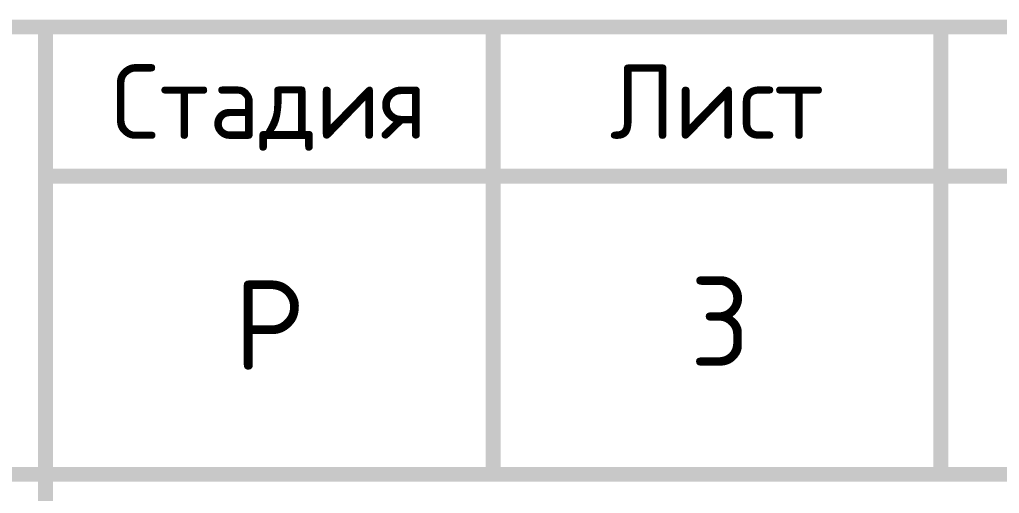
# Model space of a CAD drawing. Header units: millimetres. Extents: x 1601 to 14530, y 1157 to 3820.
# Drawn here: x 8218.07 to 8250.9, y 2844.95 to 2860.84 of the extents above; entities that cross this region are included whole.
import ezdxf
from ezdxf.enums import TextEntityAlignment as Align

# ---------------------------------------------------------------- set-up
doc = ezdxf.new("R2010")
doc.units = ezdxf.units.MM
doc.styles.add('GOST', font='GOST Common.ttf')

# ---------------------------------------------------------------- blocks, each defined once
blk = doc.blocks.new('*U427')
at = {"const_width": 0.5}
for points in [[(230, -262), (415, -262)], [(365, -262), (365, -292)], [(380, -262), (380, -277)], [(395, -262), (395, -277)], [(365, -267), (415, -267)], [(295, -277), (415, -277)]]:
    blk.add_lwpolyline(points, dxfattribs=at)
at = {"style": 'GOST'}
for s, height, p in [('Стадия', 2.5, (372.5, -264.5)), ('Лист', 2.5, (387.5, -264.5)), ('Р', 3, (372.5, -272))]:
    blk.add_text(s, height=height, dxfattribs=at).set_placement(p, align=Align.MIDDLE_CENTER)
blk.add_attdef('РАЗРАБОТАЛ', text='', height=2.5, dxfattribs=at).set_placement((250.501, -264.224), align=Align.MIDDLE_LEFT)
blk.add_attdef('ПРОВЕРИЛ', (250.749, -270.729), '', height=2.5, dxfattribs=at)
at = {"style": 'GOST', "flags": 8}
for tag, p in [('ЛИСТ', (387.603, -271.867)), ('ЛИСТОВ', (405.299, -271.865)), ('ФОРМАТ', (380.972, -294.745))]:
    blk.add_attdef(tag, text='', height=3, dxfattribs=at).set_placement(p, align=Align.MIDDLE_CENTER)
blk.add_attdef('ИМЯ_ЧЕРТЕЖА_001', (321.53, -284.988), '', height=3, dxfattribs=at)

msp = doc.modelspace()

# ---------------------------------------------------------------- block references
ref = msp.add_blockref('*U427', (7853.9325, 3122.5891))
ref.add_attrib('ЛИСТ', '3', dxfattribs={"height": 3, "style": 'GOST'}).set_placement((8241.5355, 2850.7224), align=Align.MIDDLE_CENTER)

doc.saveas('drawing.dxf')
